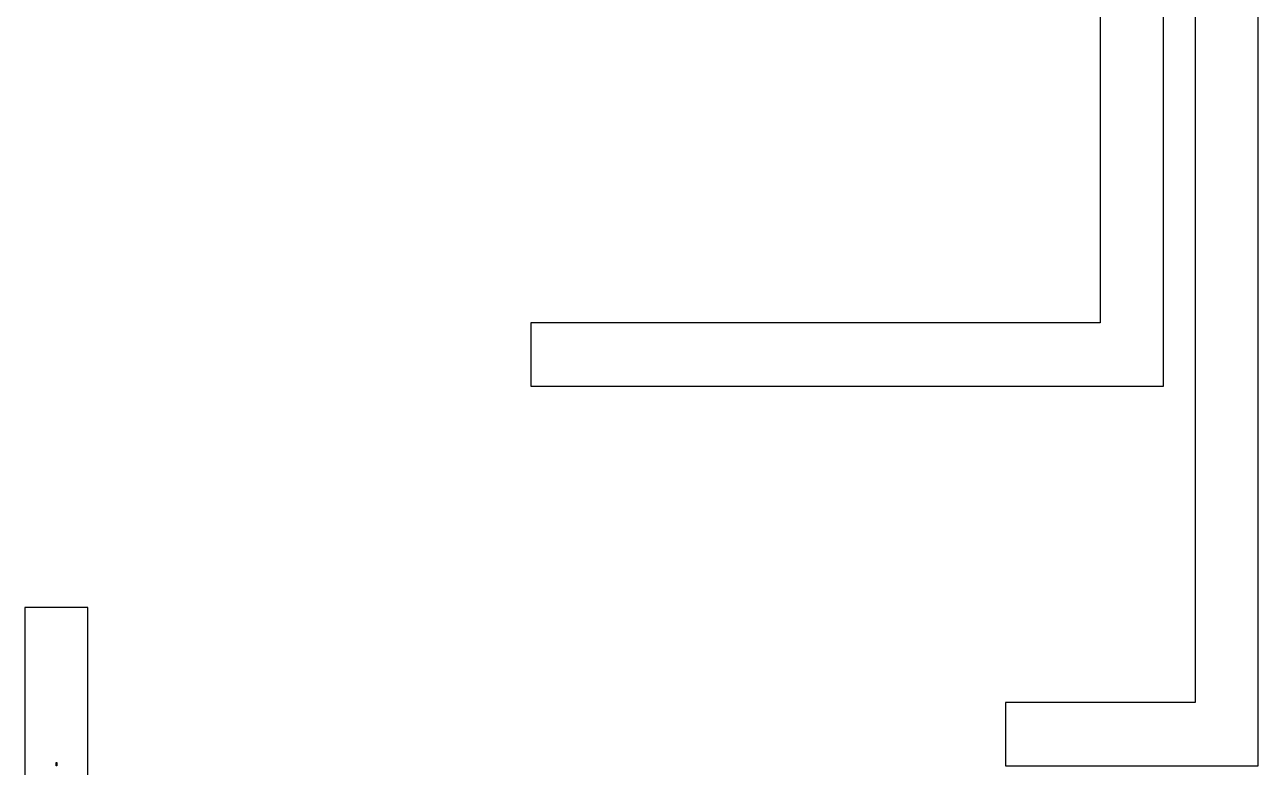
# Model space of a CAD drawing. Extents: x -38350 to 38650, y -35000 to 36000.
# Drawn here: x -20000 to -498, y -17526 to -5787 of the extents above; entities that cross this region are included whole.
import ezdxf

# ---------------------------------------------------------------- set-up
doc = ezdxf.new("R2010")
doc.units = 0
doc.header["$MEASUREMENT"] = 0
doc.layers.add('Layer1', color=10, linetype='Continuous')

msp = doc.modelspace()

# ---------------------------------------------------------------- linework, layer by layer
for p, q in [((-2999, -4500), (-2999, -10501)), ((-1999, -11501), (-1999, -4500)), ((-1498, -4500), (-1498, -16502)), ((-498, -17502), (-498, -4500)), ((-2999, -10501), (-11998, -10501)), ((-11998, -10501), (-11998, -11501)), ((-11998, -11501), (-1999, -11501)), ((-19000, -15000), (-20000, -15000)), ((-20000, -15000), (-20000, -17950)), ((-19000, -17850), (-19000, -15000)), ((-1498, -16502), (-4496, -16502)), ((-4496, -16502), (-4496, -17502)), ((-19500, -17500), (-19500, -17450)), ((-19500, -17450), (-19490, -17450)), ((-19490, -17500), (-19500, -17500)), ((-19490, -17450), (-19490, -17500)), ((-4496, -17502), (-498, -17502))]:
    msp.add_line(p, q)
at = {"layer": 'Layer1'}
for p, q in [((-2999, -4500), (-2999, -10501)), ((-1999, -11501), (-1999, -4500)), ((-1498, -4500), (-1498, -16502)), ((-498, -17502), (-498, -4500)), ((-2999, -10501), (-11998, -10501)), ((-11998, -10501), (-11998, -11501)), ((-11998, -11501), (-1999, -11501)), ((-19000, -15000), (-20000, -15000)), ((-20000, -15000), (-20000, -17950)), ((-19000, -17850), (-19000, -15000)), ((-1498, -16502), (-4496, -16502)), ((-4496, -16502), (-4496, -17502)), ((-19500, -17500), (-19500, -17450)), ((-19500, -17450), (-19490, -17450)), ((-19490, -17500), (-19500, -17500)), ((-19490, -17450), (-19490, -17500)), ((-4496, -17502), (-498, -17502))]:
    msp.add_line(p, q, dxfattribs=at)

doc.saveas('drawing.dxf')
